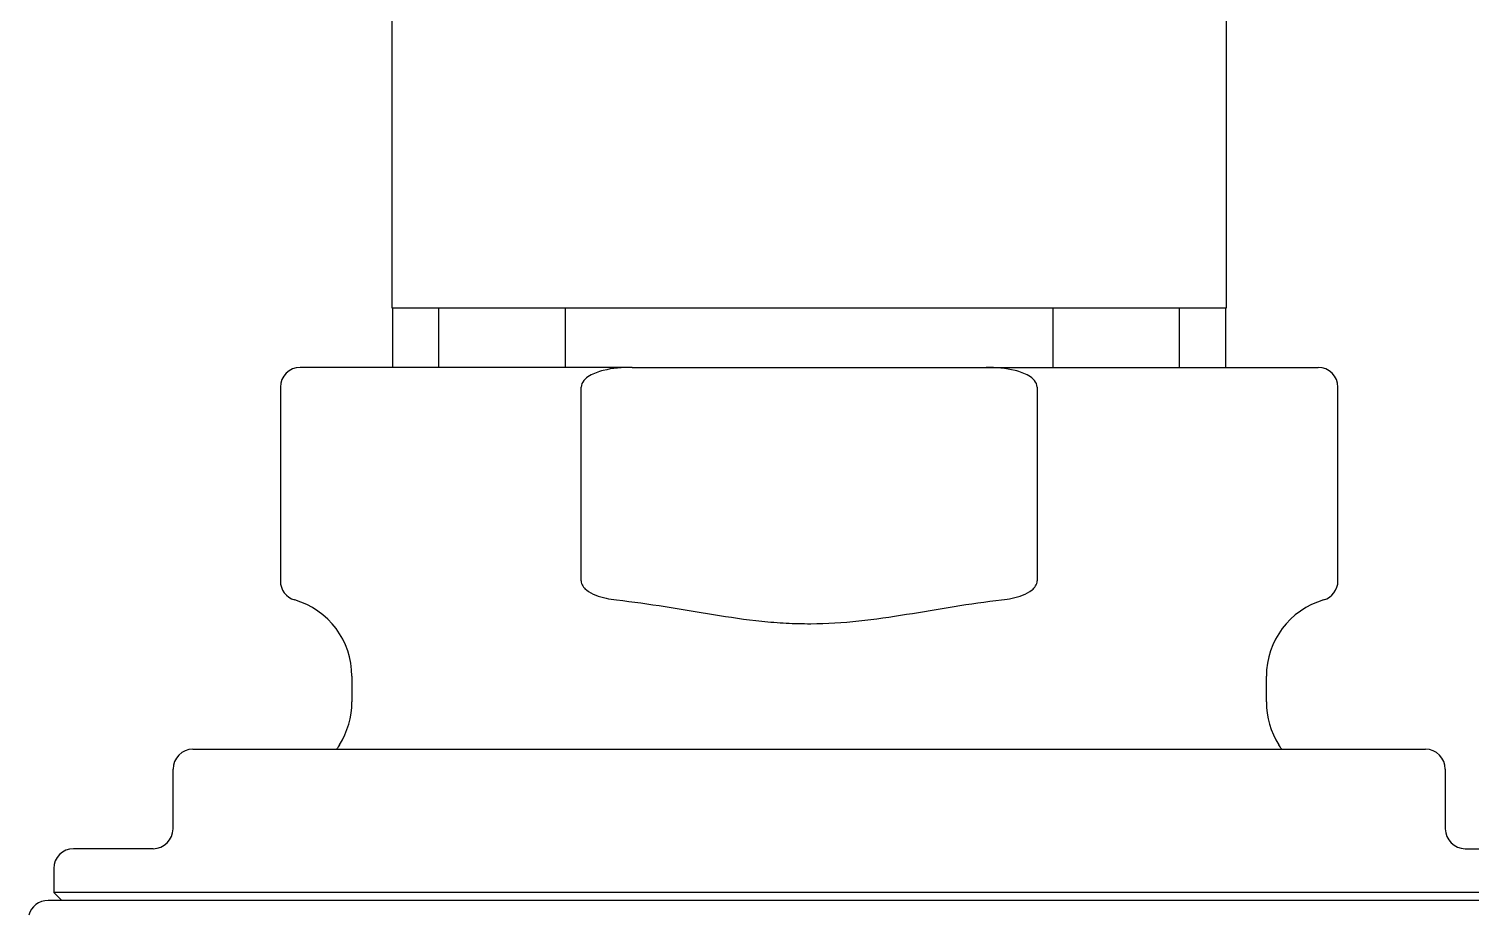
# Model space of a CAD drawing. Header units: millimetres. Extents: x -60 to 7633, y -2614 to 2146.
# Drawn here: x 3785.02 to 3821.3, y -2183.05 to -2160.77 of the extents above; entities that cross this region are included whole.
import ezdxf

# ---------------------------------------------------------------- set-up
doc = ezdxf.new("R2010")
doc.units = ezdxf.units.MM
doc.layers.get('0').update_dxf_attribs({"color": 250})

msp = doc.modelspace()

# ---------------------------------------------------------------- linework, layer by layer
at = {"linetype": 'Continuous'}
for p, q in [((3794.145, -2045.278), (3794.145, -2167.781)), ((3815.145, -2167.781), (3815.145, -2045.278)), ((3794.145, -2167.781), (3815.145, -2167.781)), ((3794.165, -2167.781), (3794.165, -2169.281)), ((3795.33, -2169.281), (3795.33, -2167.781)), ((3798.515, -2169.281), (3798.515, -2167.781)), ((3810.776, -2167.781), (3810.776, -2169.281)), ((3813.96, -2169.281), (3813.96, -2167.781)), ((3815.125, -2169.281), (3815.125, -2167.781)), ((3800.191, -2169.281), (3791.845, -2169.281)), ((3800.191, -2169.281), (3809.1, -2169.281)), ((3809.1, -2169.281), (3817.445, -2169.281)), ((3791.345, -2169.781), (3791.345, -2174.647)), ((3798.91, -2174.647), (3798.91, -2169.781)), ((3810.38, -2169.781), (3810.38, -2174.647)), ((3817.945, -2174.647), (3817.945, -2169.781)), ((3793.145, -2177.047), (3793.145, -2177.693)), ((3816.145, -2177.693), (3816.145, -2177.047)), ((3789.145, -2178.881), (3820.145, -2178.881)), ((3788.645, -2179.756), (3788.645, -2179.381)), ((3820.645, -2179.381), (3820.645, -2179.756)), ((3788.645, -2180.881), (3788.645, -2179.756)), ((3820.645, -2179.756), (3820.645, -2180.881)), ((3788.145, -2181.381), (3786.145, -2181.381)), ((3821.145, -2181.381), (3823.145, -2181.381)), ((3785.645, -2181.881), (3785.645, -2182.481)), ((3823.788, -2182.681), (3785.502, -2182.681)), ((3823.645, -2182.481), (3785.645, -2182.481)), ((3785.645, -2182.481), (3785.845, -2182.681))]:
    msp.add_line(p, q, dxfattribs=at)
for centre, radius, start, end in [((3791.845, -2169.781), 0.5, 90, 180), ((3817.445, -2169.781), 0.5, 0, 90), ((3791.845, -2174.647), 0.5, 180, 253.7398), ((3817.445, -2174.647), 0.5, 286.2602, 0), ((3791.145, -2177.047), 2, 0, 73.7398), ((3818.145, -2177.047), 2, 106.2602, 180), ((3791.145, -2177.693), 2, 327.5383, 0), ((3818.145, -2177.693), 2, 180, 212.4617), ((3789.145, -2179.381), 0.5, 90, 180), ((3804.645, -2186.281), 14, 147.5383, 148.091), ((3804.645, -2186.281), 14, 31.909, 32.4617), ((3820.145, -2179.381), 0.5, 0, 90), ((3788.145, -2180.881), 0.5, 270, 0), ((3821.145, -2180.881), 0.5, 180, 270), ((3786.145, -2181.881), 0.5, 90, 180), ((3785.502, -2183.181), 0.5, 90, 165)]:
    msp.add_arc(centre, radius, start, end, dxfattribs=at)
for points, knots in [([(3800.191, -2169.281), (3799.945, -2169.281), (3799.702, -2169.299), (3799.344, -2169.391), (3799.226, -2169.432), (3799.069, -2169.526), (3799.019, -2169.564), (3798.939, -2169.659), (3798.91, -2169.718), (3798.91, -2169.781)], [0, 0, 0, 0, 0.5, 0.5, 0.75, 0.75, 0.875, 0.875, 1, 1, 1, 1]), ([(3810.38, -2169.781), (3810.38, -2169.718), (3810.352, -2169.659), (3810.272, -2169.564), (3810.222, -2169.527), (3810.063, -2169.431), (3809.946, -2169.391), (3809.59, -2169.3), (3809.345, -2169.281), (3809.1, -2169.281)], [0, 0, 0, 0, 0.125, 0.125, 0.25, 0.25, 0.5, 0.5, 1, 1, 1, 1]), ([(3798.91, -2174.647), (3798.91, -2174.694), (3798.926, -2174.738), (3798.974, -2174.815), (3799.006, -2174.848), (3799.111, -2174.934), (3799.193, -2174.975), (3799.444, -2175.074), (3799.624, -2175.108), (3799.803, -2175.127)], [0, 0, 0, 0, 0.125, 0.125, 0.25, 0.25, 0.5, 0.5, 1, 1, 1, 1]), ([(3809.487, -2175.127), (3809.667, -2175.108), (3809.844, -2175.075), (3810.098, -2174.975), (3810.18, -2174.934), (3810.285, -2174.848), (3810.317, -2174.815), (3810.365, -2174.738), (3810.38, -2174.693), (3810.38, -2174.647)], [0, 0, 0, 0, 0.5, 0.5, 0.75, 0.75, 0.875, 0.875, 1, 1, 1, 1]), ([(3799.803, -2175.127), (3800.618, -2175.216), (3801.426, -2175.365), (3802.641, -2175.559), (3803.046, -2175.619), (3803.658, -2175.682), (3803.862, -2175.698), (3804.272, -2175.72), (3804.481, -2175.725), (3805.09, -2175.723), (3805.493, -2175.697), (3806.296, -2175.612), (3806.695, -2175.553), (3807.891, -2175.36), (3808.687, -2175.215), (3809.487, -2175.127)], [0, 0, 0, 0, 0.25, 0.25, 0.375, 0.375, 0.4375, 0.4375, 0.5, 0.5, 0.625, 0.625, 0.75, 0.75, 1, 1, 1, 1])]:
    msp.add_open_spline(points, degree=3, knots=knots, dxfattribs=at)

doc.saveas('drawing.dxf')
